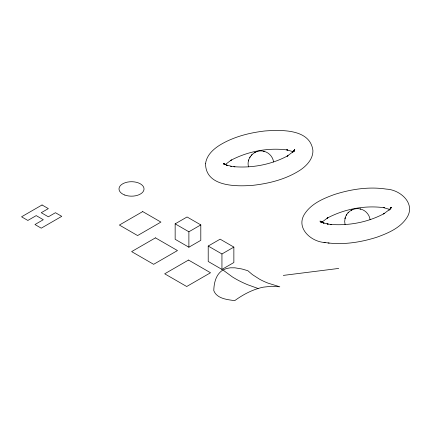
<?xml version="1.0" encoding="UTF-8"?>
<svg xmlns="http://www.w3.org/2000/svg" width="431" height="431" viewBox="0 0 431 431"><rect width="100%" height="100%" fill="white"/><g stroke="black" fill="none" stroke-linecap="round" stroke-linejoin="round"><path stroke-width="0.65" d="M294.12 151.367L294.157 150.123L294.249 151.346M294.211 150.78L294.389 149.611L294.028 150.974L294.793 149.525L292.46 152.445L293.495 151.437L287.03 156.243L288.027 155.677C271.616 164.534 252.415 168.209 233.866 166.684M263.767 151.276C254.936 148.846 245.885 158.053 248.547 166.856M345.096 218.226L344.681 221.459L345.075 224.567M248.709 159.987L248.455 160.941M345.129 218.113C346.675 211.648 353.862 207.343 360.294 208.987M344.983 218.652L345.236 217.698M249.743 157.541L250.233 156.728M346.271 215.252L346.761 214.439M225.165 164.647L231.447 159.939L230.472 160.521C247.825 151.276 268.297 147.37 287.811 150.031L286.653 149.837L293.215 151.723M321.273 222.822L322.528 221.437L321.531 222.439L327.975 217.65L327 218.231C344.353 208.987 364.831 205.081 384.339 207.742L383.186 207.548L389.743 209.428M251.392 155.219L252.011 154.567M347.919 212.93L348.539 212.278M222.983 270C215.926 274.159 213.948 283.032 213.787 290.645C216.938 298.758 227.272 299.599 234.706 300.649C241.839 295.467 249.662 291.108 258.115 288.501A39.571 22.299 -31.4 0 1 263.627 287.121L271.735 286.259L279.838 286.809L267.942 283.102A64.682 37.114 0.3 0 1 259.661 279.266L252.474 274.655L247.809 270.69L241.866 268.976L234.906 267.818L230.375 267.807L226.41 268.535L222.983 270L232.298 276.858A96.878 55.588 0.3 0 0 247.879 284.816L258.115 288.501M175.153 223.851L187.065 216.971L200.803 224.901L200.803 240.336L188.886 247.216L175.153 239.286L175.153 223.851L188.886 231.781L200.803 224.901M208.211 246.047L220.128 239.167L233.861 247.098L233.861 262.533L221.943 269.413L208.211 261.482L208.211 246.047L221.943 253.972L233.861 247.098M254.662 152.59L255.319 152.245M351.19 210.296L351.852 209.951M283.312 275.404L338.734 268.427M324.004 242.362C341.691 245.314 359.928 242.599 376.888 237.206C387.738 233.273 399.445 228.398 406.266 218.565C416.653 204.197 400.652 189.715 386.392 189.117C369.022 186.429 351.173 189.177 334.548 194.456C323.676 198.379 311.969 203.297 305.159 213.146C294.852 227.546 310.918 241.99 325.173 242.529M230.515 166.199L234.911 166.835M328.083 242.949L329.128 243.106M231.684 166.366L226.286 164.976L227.563 165.52L223.926 163.985L225.289 164.561L223.484 163.387L224.551 164.55L223.554 163.371L224.147 164.394M263.987 151.329C268.971 152.488 272.963 156.932 273.577 162.024M360.515 209.035C365.504 210.199 369.491 214.643 370.105 219.729M263.583 151.233L264.192 151.378M360.117 208.943L360.72 209.083M320.088 221.081L321.084 222.261L320.012 221.092L321.817 222.272L320.459 221.696L324.096 223.226L322.814 222.687L328.212 224.077L327.043 223.904L331.439 224.546L330.394 224.395C348.943 225.919 368.144 222.245 384.554 213.383L383.558 213.954L390.023 209.148L388.988 210.156L391.321 207.236L390.556 208.685L390.917 207.316L390.648 209.073L390.685 207.828L390.777 209.057M221.943 253.972L221.943 269.413M188.886 231.781L188.886 247.216M205.555 163.758C205.695 187.119 237.066 186.639 253.353 185.276C269.908 183.358 286.653 179.043 300.693 169.771C307.023 165.38 313.095 158.743 312.922 150.554C310.239 128.767 281.163 129.833 265.092 130.954C249.759 132.71 234.356 136.562 220.947 144.423C213.808 148.647 206.535 155.009 205.555 163.758M42.044 204.973L21.55 216.804L27.853 220.446L36.209 215.619L43.305 219.713L34.949 224.54L41.252 228.177L61.746 216.346L55.443 212.709L48.347 216.804L41.252 212.709L48.347 208.615L42.044 204.973M142.715 211.583L119.387 225.052L137.586 235.563L160.919 222.089L142.715 211.583M155.462 237.853L131.633 251.612L153.641 264.316L177.47 250.562L155.462 237.853M188.519 260.049L164.69 273.809L186.698 286.513L210.527 272.753L188.519 260.049M124.807 195.044A12.515 7.225 0 0 0 144.024 189.252A12.515 7.225 0 0 0 125.728 182.539A12.515 7.225 0 0 0 124.807 195.044"/></g></svg>
